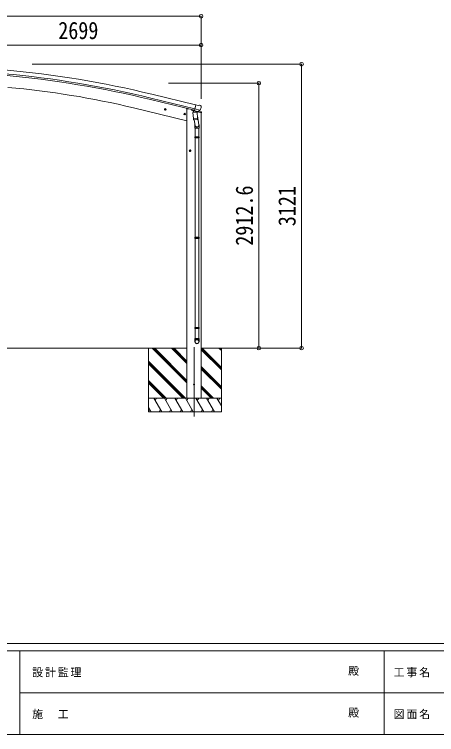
# Model space of a CAD drawing. Units: millimetres at full size, sheet at 1:40. Extents: x -11181 to 33757, y -10067 to 7716.
# Drawn here: x -4596 to 41, y -7804 to 112 of the extents above; entities that cross this region are included whole.
import ezdxf
from ezdxf.enums import TextEntityAlignment as Align

# ---------------------------------------------------------------- set-up
doc = ezdxf.new("R2010")
doc.units = ezdxf.units.MM
doc.header["$LTSCALE"] = 40
doc.header["$PDMODE"] = 32
doc.header["$PDSIZE"] = 40
for name, color, linetype, lineweight in [('0-0_0', 7, 'Continuous', 9), ('0-1_本体', 4, 'Continuous', 9), ('0-2_部品', 7, 'Continuous', 9), ('0-8_PARTS2', 2, 'Continuous', 9), ('0-A_寸法', 6, 'Continuous', 9), ('F-0_240', 7, 'Continuous', 9)]:
    doc.layers.add(name, color=color, linetype=linetype, lineweight=lineweight)
doc.styles.add('ＭＳ ゴシック', font='')
doc.styles.get('ＭＳ ゴシック').set_extended_font_data('MS Gothic')

msp = doc.modelspace()

# ---------------------------------------------------------------- linework, layer by layer
at = {"layer": '0-0_0', "color": 6}
for p, q in [((-1442.22, -3556.02), (-1442.22, -435.02)), ((-1911.23, -643.42), (-1911.23, -3556.02))]:
    msp.add_line(p, q, dxfattribs=at)
at = {"layer": '0-0_0'}
for p, q in [((-7803.8, -3556.02), (-2700.56, -3556.02)), ((-3122.81, -3556.02), (-3122.81, -4256.02)), ((-2700.56, -3938.28), (-3082.82, -3556.02)), ((-2700.56, -3924.14), (-3068.68, -3556.02)), ((-2700.56, -3910), (-3054.54, -3556.02)), ((-2700.56, -3726.15), (-2870.69, -3556.02)), ((-2700.56, -3712.01), (-2856.55, -3556.02)), ((-2700.56, -3697.87), (-2842.41, -3556.02)), ((-1948.72, -3556.02), (-2545.06, -3556.02)), ((-2322.81, -3781.39), (-2545.06, -3559.14)), ((-2322.81, -3767.25), (-2534.04, -3556.02)), ((-2322.81, -3583.4), (-2350.19, -3556.02)), ((-2322.81, -3569.26), (-2336.05, -3556.02)), ((-2322.81, -3556.02), (-2322.81, -4256.02)), ((-2322.81, -3795.53), (-2545.06, -3573.29)), ((-2716.67, -4106.02), (-3122.81, -3699.88)), ((-2730.81, -4106.02), (-3122.81, -3714.03)), ((-2744.95, -4106.02), (-3122.81, -3728.17)), ((-2322.81, -3979.38), (-2545.06, -3757.13)), ((-2322.81, -3993.52), (-2545.06, -3771.27)), ((-2322.81, -4007.67), (-2545.06, -3785.42)), ((-2928.8, -4106.02), (-3122.81, -3912.01)), ((-2942.94, -4106.02), (-3122.81, -3926.16)), ((-2957.09, -4106.02), (-3122.81, -3940.3)), ((-2408.3, -4106.02), (-2545.06, -3969.26)), ((-2422.44, -4106.02), (-2545.06, -3983.41)), ((-2436.59, -4106.02), (-2545.06, -3997.55)), ((-3122.81, -4106.02), (-2322.81, -4106.02)), ((-2977.43, -4256.02), (-3064.03, -4106.02)), ((-3049.03, -4132), (-3034.03, -4106.02)), ((-2861.96, -4256.02), (-2948.56, -4106.02)), ((-2918.56, -4106.02), (-2933.56, -4132)), ((-2746.49, -4256.02), (-2833.09, -4106.02)), ((-2818.09, -4132), (-2803.09, -4106.02)), ((-2631.02, -4256.02), (-2717.62, -4106.02)), ((-2702.62, -4132), (-2687.62, -4106.02)), ((-2515.55, -4256.02), (-2602.15, -4106.02)), ((-2587.15, -4132), (-2572.15, -4106.02)), ((-2400.08, -4256.02), (-2486.68, -4106.02)), ((-2471.68, -4132), (-2456.68, -4106.02)), ((-2322.81, -4189.85), (-2371.21, -4106.02)), ((-2356.21, -4132), (-2341.21, -4106.02)), ((-3107.9, -4230.04), (-3122.89, -4256.02)), ((-3092.9, -4256.02), (-3122.81, -4204.21)), ((-2322.81, -4256.02), (-3122.81, -4256.02)), ((-2992.43, -4230.04), (-3007.42, -4256.02)), ((-2876.96, -4230.04), (-2891.95, -4256.02)), ((-2761.49, -4230.04), (-2776.48, -4256.02)), ((-2646.02, -4230.04), (-2661.01, -4256.02)), ((-2530.55, -4230.04), (-2545.55, -4256.02)), ((-2415.07, -4230.04), (-2430.07, -4256.02))]:
    msp.add_line(p, q, dxfattribs=at)
at = {"layer": '0-1_本体'}
for p, q in [((-2605.21, -882.43), (-3088.08, -764.95)), ((-2619.21, -940.78), (-3102.27, -823.29)), ((-2615.28, -924.4), (-3098.29, -806.93)), ((-2700.68, -1056.02), (-3286.36, -915.41)), ((-2700.68, -926.02), (-2700.68, -4106.02)), ((-2545.18, -965.73), (-2545.18, -4106.02)), ((-2676.18, -1385.52), (-2656.18, -1385.52)), ((-2672.68, -1381.77), (-2666.18, -1378.02)), ((-2666.18, -1395.52), (-2666.18, -1375.52)), ((-2666.18, -1378.02), (-2659.68, -1381.77)), ((-2659.68, -1389.27), (-2666.18, -1393.03)), ((-2659.68, -1381.77), (-2659.68, -1389.27))]:
    msp.add_line(p, q, dxfattribs=at)
for points in [[(-2700.68, -926.02), (-2680.68, -926.02), (-2647.18, -934.07)], [(-2666.18, -1393.03), (-2672.68, -1389.27), (-2672.68, -1381.77)]]:
    msp.add_lwpolyline(points, dxfattribs=at)
for radius in [8.5, 7.7, 6.5]:
    msp.add_circle((-2666.18, -1385.52), radius, dxfattribs=at)
for centre, radius, start, end in [((-5700.66, -11506.83), 11011.82, 76.33027, 84.83026), ((-5700.66, -11506.83), 11054.98, 76.33027, 84.83134), ((-5700.66, -11506.83), 10994.98, 76.33027, 84.83026), ((-5490.72, -10097.22), 9442.71, 76.5, 84.99999)]:
    msp.add_arc(centre, radius, start, end, dxfattribs=at)
at = {"layer": '0-2_部品'}
for p, q in [((-2929.29, -933.77), (-2948.74, -929.1)), ((-2946.31, -929.68), (-2941.15, -924.23)), ((-2944.18, -936.88), (-2946.31, -929.68)), ((-2941.35, -941.15), (-2936.68, -921.71)), ((-2941.15, -924.23), (-2933.85, -925.99)), ((-2933.85, -925.99), (-2931.72, -933.18)), ((-2647.05, -935.55), (-2647.05, -938.86)), ((-2624.33, -948.26), (-2643.22, -943.72)), ((-2620.34, -943.66), (-2633.65, -958.98)), ((-2619.39, -943.6), (-2620.34, -943.66)), ((-2616.31, -946.07), (-2617.84, -945.7)), ((-2579.6, -954.88), (-2616.31, -946.07)), ((-2557.68, -939.88), (-2615.18, -926.07)), ((-2610.36, -947.89), (-2609.34, -962.5)), ((-2578.68, -888.26), (-2604.61, -882.03)), ((-2578.68, -888.26), (-2565.42, -885.56)), ((-2574.53, -954.79), (-2558.15, -940.3)), ((-2550.94, -888.75), (-2564.12, -885.58)), ((-2547.84, -891), (-2543.99, -897.29)), ((-2543.62, -899.57), (-2543.9, -900.72)), ((-2715.37, -985.12), (-2734.82, -980.45)), ((-2732.39, -981.04), (-2727.23, -975.59)), ((-2730.26, -988.23), (-2732.39, -981.04)), ((-2727.43, -992.51), (-2722.76, -973.07)), ((-2727.23, -975.59), (-2719.93, -977.34)), ((-2719.93, -977.34), (-2717.8, -984.54)), ((-2634.75, -965.43), (-2589.06, -962.24)), ((-2630.08, -1032.27), (-2634.75, -965.43)), ((-2633.65, -958.98), (-2633.21, -965.32)), ((-2582.15, -956.89), (-2607.96, -963.33)), ((-2590.84, -959.06), (-2590.61, -962.35)), ((-2589.06, -962.24), (-2584.39, -1029.07)), ((-2586.12, -1004.31), (-2570.21, -1100.48)), ((-2542.5, -967.9), (-2585.2, -957.65)), ((-2577.24, -955.36), (-2584.76, -953.55)), ((-2581.44, -955.11), (-2581.39, -955.85)), ((-2578.08, -955.25), (-2579.6, -954.88)), ((-2571, -951.8), (-2544.8, -958.1)), ((-2542.5, -961.01), (-2542.5, -967.9)), ((-2630.08, -1032.27), (-2584.39, -1029.07)), ((-2630.07, -1032.27), (-2629.18, -1044.96)), ((-2585.37, -1043.68), (-2627.07, -1046.59)), ((-2621.64, -1046.21), (-2610.91, -1109.8)), ((-2614.06, -1102.98), (-2614.06, -1137.64)), ((-2583.53, -1041.54), (-2584.4, -1029.08)), ((-2583.93, -1042.9), (-2583.93, -1042.9)), ((-2568.06, -1137.64), (-2568.06, -1103.29)), ((-2614.06, -1137.64), (-2568.06, -1137.64)), ((-2612.06, -1137.64), (-2612.06, -1231.64)), ((-2570.06, -1137.64), (-2570.06, -1231.64)), ((-2614.06, -1233.64), (-2613.06, -1231.64)), ((-2614.06, -1233.64), (-2568.06, -1233.64)), ((-2614.06, -1233.64), (-2614.06, -1241.64)), ((-2614.06, -1241.64), (-2568.06, -1241.64)), ((-2614.06, -1241.64), (-2613.06, -1243.64)), ((-2613.06, -1231.64), (-2569.06, -1231.64)), ((-2613.06, -1243.64), (-2569.06, -1243.64)), ((-2612.06, -1243.64), (-2612.06, -2337.83)), ((-2570.06, -1243.64), (-2570.06, -2337.83)), ((-2568.06, -1233.64), (-2569.06, -1231.64)), ((-2676.56, -1387.7), (-2656.56, -1387.7)), ((-2673.06, -1383.95), (-2666.56, -1380.2)), ((-2666.56, -1397.7), (-2666.56, -1377.7)), ((-2666.56, -1380.2), (-2660.06, -1383.95)), ((-2660.06, -1391.45), (-2666.56, -1395.21)), ((-2660.06, -1383.95), (-2660.06, -1391.45)), ((-2614.06, -2339.83), (-2613.06, -2337.83)), ((-2614.06, -2339.83), (-2614.06, -2347.83)), ((-2614.06, -2339.83), (-2568.06, -2339.83)), ((-2614.06, -2347.83), (-2613.06, -2349.83)), ((-2614.06, -2347.83), (-2568.06, -2347.83)), ((-2613.06, -2337.83), (-2569.06, -2337.83)), ((-2613.06, -2349.83), (-2569.06, -2349.83)), ((-2612.06, -2349.83), (-2612.06, -3328.01)), ((-2570.06, -2349.83), (-2570.06, -3328.01)), ((-2568.06, -2339.83), (-2569.06, -2337.83)), ((-2568.06, -2347.83), (-2569.06, -2349.83)), ((-2568.06, -2339.83), (-2568.06, -2347.83)), ((-2614.06, -3330.01), (-2613.06, -3328.01)), ((-2614.06, -3330.01), (-2614.06, -3338.01)), ((-2614.06, -3330.01), (-2568.06, -3330.01)), ((-2614.06, -3338.01), (-2613.06, -3340.01)), ((-2614.06, -3338.01), (-2568.06, -3338.01)), ((-2613.06, -3328.01), (-2569.06, -3328.01)), ((-2613.06, -3340.01), (-2569.06, -3340.01)), ((-2612.06, -3340.01), (-2612.06, -3450.01)), ((-2570.06, -3340.01), (-2570.06, -3450.01)), ((-2568.06, -3330.01), (-2569.06, -3328.01)), ((-2568.06, -3338.01), (-2569.06, -3340.01)), ((-2568.06, -3330.01), (-2568.06, -3338.01)), ((-2614.06, -3450.01), (-2568.06, -3450.01)), ((-2614.06, -3484.16), (-2614.06, -3450.01)), ((-2568.06, -3484.16), (-2568.06, -3450.01))]:
    msp.add_line(p, q, dxfattribs=at)
for points in [[(-2931.72, -933.18), (-2936.88, -938.63), (-2944.18, -936.88)], [(-2610.04, -947.48), (-2619.76, -945.15), (-2604.61, -882.03)], [(-2610.04, -947.48), (-2609.8, -947.63), (-2585.04, -953.58), (-2584.76, -953.55)], [(-2557.41, -939.3), (-2557.99, -940.14), (-2558.15, -940.3)], [(-2717.8, -984.54), (-2722.96, -989.99), (-2730.26, -988.23)], [(-2568.06, -1233.64), (-2568.06, -1241.64), (-2569.06, -1243.64)], [(-2666.56, -1395.21), (-2673.06, -1391.45), (-2673.06, -1383.95)]]:
    msp.add_lwpolyline(points, dxfattribs=at)
for centre, radius in [((-2939.02, -931.43), 8.5), ((-2939.02, -931.43), 7.7), ((-2939.02, -931.43), 6.5), ((-2725.09, -982.79), 8.5), ((-2725.09, -982.79), 7.7), ((-2725.09, -982.79), 6.5), ((-2666.56, -1387.7), 8.5), ((-2666.56, -1387.7), 7.7), ((-2666.56, -1387.7), 6.5)]:
    msp.add_circle(centre, radius, dxfattribs=at)
at = {"layer": '0-2_部品', "color": 4}
msp.add_circle((-2622.93, -3956.02), 4.5, dxfattribs=at)
at = {"layer": '0-2_部品'}
for centre, radius, start, end in [((-2642.05, -938.86), 5, 180, 256.5), ((-2617.72, -945.22), 0.5, 221.23754, 256.5), ((-2610.96, -947.98), 0.604, 7.79405, 79.40158), ((-2564.82, -888.5), 3, 76.5, 101.5), ((-2740.71, -853.47), 202.4, 334.90875, 346.5), ((-2552.11, -893.61), 5, 31.5, 76.5), ((-2608.31, -962.36), 1.03, 188.03431, 289.96103), ((-2582.39, -955.92), 1, 284, 4), ((-2580.94, -955.07), 0.5, 76.5, 184), ((-2577.96, -954.76), 0.5, 256.5, 291.76246), ((-2545.5, -961.01), 3, 0, 76.5), ((-2627.21, -1044.6), 2, 190.53157, 274), ((-2585.51, -1041.68), 2, 274, 322.59038), ((-2585.47, -1041.71), 1.95, 322.52234, 4.95983), ((-2598.06, -1103.29), 30, 0, 2.54858)]:
    msp.add_arc(centre, radius, start, end, dxfattribs=at)
for centre, major_axis, ratio, start_param, end_param in [((-2546.54, -898.86), (1.57, -2.57), 0.99628, 0.7835347, 1.5707963), ((-2576.54, -952.43), (0.73, -2.92), 0.997631, 5.8041905, 5.8929484), ((-2576.57, -952.31), (-2.63, 3.16), 0.650902, 2.1145521, 2.1873627), ((-2576.52, -952.53), (0.73, -2.92), 0.997631, 5.965759, 6.7621801), ((-2591.06, -1102.98), (-23, 0), 0.996195, 6.0000678, 10.0103449), ((-2591.06, -1102.98), (-21, 0), 0.996195, 0.3319459, 3.3482706), ((-2591.06, -3482.41), (23, 0), 0.996195, 6.2831853, 9.424778), ((-2591.06, -3484.16), (23, 0), 0.996195, 6.2831853, 9.424778), ((-2591.06, -3484.16), (0, -23.43), 0.981806, 4.712389, 7.8539816)]:
    msp.add_ellipse(centre, major_axis=major_axis, ratio=ratio, start_param=start_param, end_param=end_param, dxfattribs=at)
msp.add_ellipse((-2591.06, -3484.16), major_axis=(-21, 0), ratio=0.996195, dxfattribs=at)
at = {"layer": '0-8_PARTS2'}
msp.add_line((-2622.93, -3546.81), (-2622.93, -4306.02), dxfattribs=at)
at = {"layer": '0-A_寸法'}
for p, q in [((-7959.18, 92.34), (-2545.18, 92.34)), ((-2545.18, 92.34), (-2545.18, -224.28)), ((-5244.18, -224.28), (-2545.18, -224.28)), ((-2545.18, -224.28), (-2545.18, -815.66)), ((-1442.22, -435.02), (-4400, -435.02)), ((-1911.23, -643.42), (-2904.94, -643.42)), ((-1911.23, -3556.02), (-2240.06, -3556.02)), ((-1442.22, -3556.02), (-1911.23, -3556.02))]:
    msp.add_line(p, q, dxfattribs=at)
for p in [(-2545.18, 92.34), (-2545.18, -224.28), (-1442.22, -435.02), (-1911.23, -643.42), (-1911.23, -3556.02), (-1442.22, -3556.02)]:
    msp.add_point(p, dxfattribs=at)
at = {"layer": 'F-0_240', "color": 5}
for p, q in [((-11180.61, -6803.54), (10739.39, -6803.54)), ((-11180.61, -6883.54), (7183.72, -6883.54)), ((-4536.28, -6883.54), (-4536.28, -7803.54)), ((-536.28, -6883.54), (-536.28, -7803.54)), ((-4536.28, -7343.54), (3663.72, -7343.54)), ((-11180.61, -7803.54), (10739.39, -7803.54))]:
    msp.add_line(p, q, dxfattribs=at)

# ---------------------------------------------------------------- texts
at = {"layer": '0-A_寸法', "color": 7, "style": 'ＭＳ ゴシック', "width": 0.85}
msp.add_text('2699', height=190.6, dxfattribs=at).set_placement((-4114.68, -216.28), align=Align.BOTTOM_LEFT)
for s, p in [('2912.6', (-1919.23, -2429.72)), ('3121', (-1450.22, -2215.52))]:
    msp.add_text(s, height=190.6, rotation=90, dxfattribs=at).set_placement(p, align=Align.BOTTOM_LEFT)
at = {"layer": 'F-0_240', "style": 'ＭＳ ゴシック'}
for p in [(-930.57, -7173.54), (-930.57, -7633.54)]:
    msp.add_text('殿', height=87.98, dxfattribs=at).set_placement(p, align=Align.BOTTOM_LEFT)
at = {"layer": 'F-0_240', "char_height": 87.98, "attachment_point": 7, "style": 'ＭＳ ゴシック'}
for s, insert in [('\\T1.17;設計監理', (-4401.18, -7173.54)), ('\\T1.17;工事名', (-430.81, -7173.54)), ('\\T1.17;施\u3000工', (-4401.18, -7633.54)), ('\\T1.17;図面名', (-430.81, -7633.54))]:
    msp.add_mtext(s, dxfattribs=dict(at, insert=insert))

doc.saveas('drawing.dxf')
